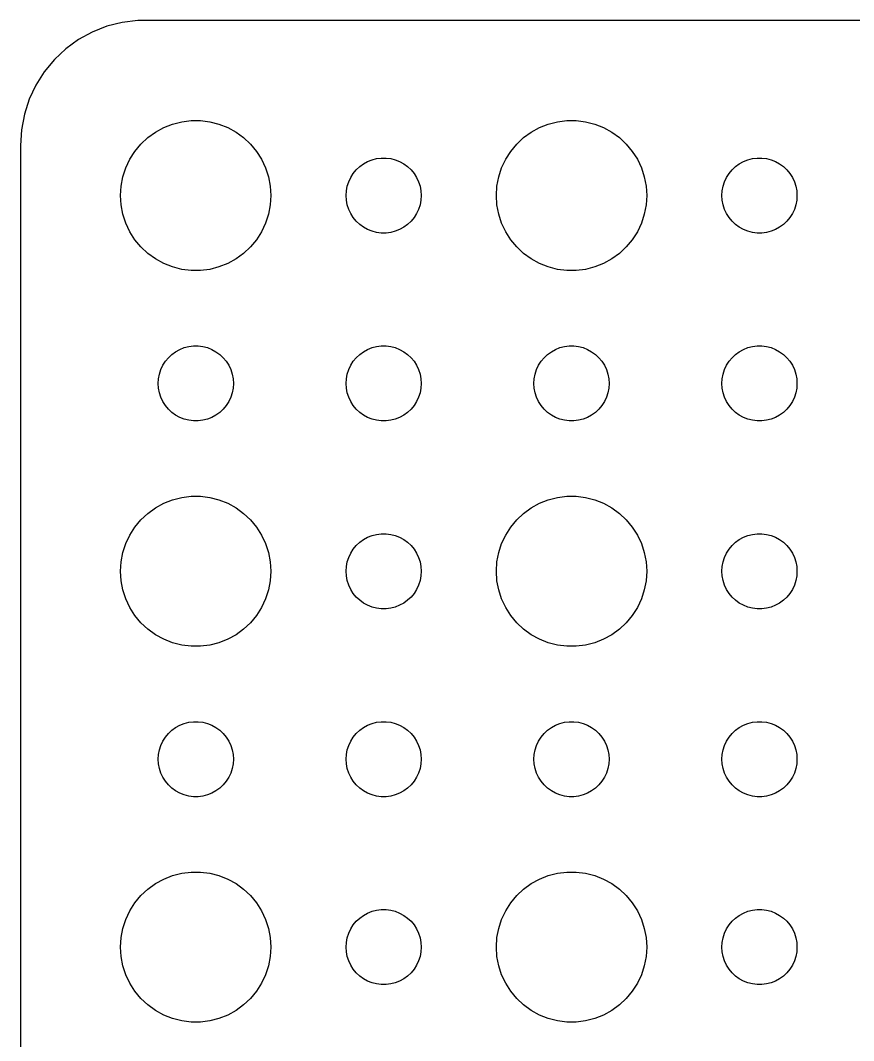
# Model space of a CAD drawing. Header units: metres. Extents: x -37 to 37, y 215 to 541.
# Drawn here: x -37 to -3.74, y 248.27 to 288.99 of the extents above; entities that cross this region are included whole.
import ezdxf

# ---------------------------------------------------------------- set-up
doc = ezdxf.new("R2010")
doc.units = ezdxf.units.M

msp = doc.modelspace()

# ---------------------------------------------------------------- linework, layer by layer
for p, q in [((-33.5451, 288.755), (-34.1289, 288.524)), ((-32.9369, 288.911), (-33.5451, 288.755)), ((-32.3139, 288.99), (-32.9369, 288.911)), ((32.3139, 288.99), (-32.3139, 288.99)), ((-34.1289, 288.524), (-34.6791, 288.222)), ((-34.6791, 288.222), (-35.1871, 287.853)), ((-35.1871, 287.853), (-35.6448, 287.423)), ((-35.6448, 287.423), (-36.0451, 286.939)), ((-36.0451, 286.939), (-36.3815, 286.409)), ((-36.3815, 286.409), (-36.6489, 285.841)), ((-36.6489, 285.841), (-36.8429, 285.243)), ((-36.8429, 285.243), (-36.9606, 284.627)), ((-31.6075, 284.533), (-31.2773, 284.714)), ((-31.2773, 284.714), (-30.927, 284.853)), ((-30.927, 284.853), (-30.5621, 284.947)), ((-30.5621, 284.947), (-30.1884, 284.994)), ((-30.1884, 284.994), (-29.8116, 284.994)), ((-29.8116, 284.994), (-29.4379, 284.947)), ((-29.4379, 284.947), (-29.0729, 284.853)), ((-29.0729, 284.853), (-28.7227, 284.714)), ((-28.7227, 284.714), (-28.3925, 284.533)), ((-16.6075, 284.533), (-16.2773, 284.714)), ((-16.2773, 284.714), (-15.927, 284.853)), ((-15.927, 284.853), (-15.5621, 284.947)), ((-15.5621, 284.947), (-15.1884, 284.994)), ((-15.1884, 284.994), (-14.8116, 284.994)), ((-14.8116, 284.994), (-14.4379, 284.947)), ((-14.4379, 284.947), (-14.0729, 284.853)), ((-14.0729, 284.853), (-13.7227, 284.714)), ((-13.7227, 284.714), (-13.3925, 284.533)), ((-36.9606, 284.627), (-37, 284)), ((-32.1869, 284.054), (-31.9123, 284.312)), ((-31.9123, 284.312), (-31.6075, 284.533)), ((-28.3925, 284.533), (-28.0877, 284.312)), ((-28.0877, 284.312), (-27.8131, 284.054)), ((-17.1869, 284.054), (-16.9123, 284.312)), ((-16.9123, 284.312), (-16.6075, 284.533)), ((-13.3925, 284.533), (-13.0877, 284.312)), ((-13.0877, 284.312), (-12.8131, 284.054)), ((-37, 284), (-37, 220)), ((-32.427, 283.763), (-32.1869, 284.054)), ((-27.8131, 284.054), (-27.5729, 283.763)), ((-17.427, 283.763), (-17.1869, 284.054)), ((-12.8131, 284.054), (-12.5729, 283.763)), ((-32.7893, 283.104), (-32.6289, 283.445)), ((-32.6289, 283.445), (-32.427, 283.763)), ((-27.5729, 283.763), (-27.3711, 283.445)), ((-27.3711, 283.445), (-27.2107, 283.104)), ((-22.9635, 283.427), (-22.7811, 283.473)), ((-22.7811, 283.473), (-22.5942, 283.497)), ((-22.5942, 283.497), (-22.4058, 283.497)), ((-22.4058, 283.497), (-22.2189, 283.473)), ((-22.2189, 283.473), (-22.0365, 283.427)), ((-17.7893, 283.104), (-17.6289, 283.445)), ((-17.6289, 283.445), (-17.427, 283.763)), ((-12.5729, 283.763), (-12.3711, 283.445)), ((-12.3711, 283.445), (-12.2107, 283.104)), ((-7.96352, 283.427), (-7.78107, 283.473)), ((-7.78107, 283.473), (-7.59418, 283.497)), ((-7.59418, 283.497), (-7.40581, 283.497)), ((-7.40581, 283.497), (-7.21892, 283.473)), ((-7.21892, 283.473), (-7.03647, 283.427)), ((-32.9057, 282.746), (-32.7893, 283.104)), ((-27.2107, 283.104), (-27.0942, 282.746)), ((-23.5934, 283.027), (-23.4561, 283.156)), ((-23.4561, 283.156), (-23.3037, 283.266)), ((-23.3037, 283.266), (-23.1387, 283.357)), ((-23.1387, 283.357), (-22.9635, 283.427)), ((-22.0365, 283.427), (-21.8613, 283.357)), ((-21.8613, 283.357), (-21.6963, 283.266)), ((-21.6963, 283.266), (-21.5439, 283.156)), ((-21.5439, 283.156), (-21.4065, 283.027)), ((-17.9057, 282.746), (-17.7893, 283.104)), ((-12.2107, 283.104), (-12.0942, 282.746)), ((-8.59344, 283.027), (-8.45613, 283.156)), ((-8.45613, 283.156), (-8.30373, 283.266)), ((-8.30373, 283.266), (-8.13866, 283.357)), ((-8.13866, 283.357), (-7.96352, 283.427)), ((-7.03647, 283.427), (-6.86133, 283.357)), ((-6.86133, 283.357), (-6.69626, 283.266)), ((-6.69626, 283.266), (-6.54385, 283.156)), ((-6.54385, 283.156), (-6.40654, 283.027)), ((-32.9763, 282.376), (-32.9057, 282.746)), ((-27.0942, 282.746), (-27.0237, 282.376)), ((-23.8947, 282.552), (-23.8145, 282.723)), ((-23.8145, 282.723), (-23.7135, 282.882)), ((-23.7135, 282.882), (-23.5934, 283.027)), ((-21.4065, 283.027), (-21.2865, 282.882)), ((-21.2865, 282.882), (-21.1855, 282.723)), ((-21.1855, 282.723), (-21.1053, 282.552)), ((-17.9763, 282.376), (-17.9057, 282.746)), ((-12.0942, 282.746), (-12.0237, 282.376)), ((-8.89465, 282.552), (-8.81445, 282.723)), ((-8.81445, 282.723), (-8.71352, 282.882)), ((-8.71352, 282.882), (-8.59344, 283.027)), ((-6.40654, 283.027), (-6.28647, 282.882)), ((-6.28647, 282.882), (-6.18553, 282.723)), ((-6.18553, 282.723), (-6.10533, 282.552)), ((-33, 282), (-32.9763, 282.376)), ((-27.0237, 282.376), (-27, 282)), ((-23.9882, 282.188), (-23.9529, 282.373)), ((-23.9529, 282.373), (-23.8947, 282.552)), ((-21.1053, 282.552), (-21.0471, 282.373)), ((-21.0471, 282.373), (-21.0118, 282.188)), ((-18, 282), (-17.9763, 282.376)), ((-12.0237, 282.376), (-12, 282)), ((-8.98816, 282.188), (-8.95287, 282.373)), ((-8.95287, 282.373), (-8.89465, 282.552)), ((-6.10533, 282.552), (-6.04712, 282.373)), ((-6.04712, 282.373), (-6.01183, 282.188)), ((-32.9763, 281.624), (-33, 282)), ((-27, 282), (-27.0237, 281.624)), ((-24, 282), (-23.9882, 282.188)), ((-23.9882, 281.812), (-24, 282)), ((-23.9529, 281.627), (-23.9882, 281.812)), ((-21.0118, 281.812), (-21.0471, 281.627)), ((-21.0118, 282.188), (-21, 282)), ((-21, 282), (-21.0118, 281.812)), ((-17.9763, 281.624), (-18, 282)), ((-12, 282), (-12.0237, 281.624)), ((-9, 282), (-8.98816, 282.188)), ((-8.98816, 281.812), (-9, 282)), ((-8.95287, 281.627), (-8.98816, 281.812)), ((-6.01183, 281.812), (-6.04712, 281.627)), ((-6.01183, 282.188), (-6, 282)), ((-6, 282), (-6.01183, 281.812)), ((-32.9057, 281.254), (-32.9763, 281.624)), ((-27.0237, 281.624), (-27.0942, 281.254)), ((-23.8947, 281.448), (-23.9529, 281.627)), ((-23.8145, 281.277), (-23.8947, 281.448)), ((-21.1053, 281.448), (-21.1855, 281.277)), ((-21.0471, 281.627), (-21.1053, 281.448)), ((-17.9057, 281.254), (-17.9763, 281.624)), ((-12.0237, 281.624), (-12.0942, 281.254)), ((-8.89465, 281.448), (-8.95287, 281.627)), ((-8.81445, 281.277), (-8.89465, 281.448)), ((-6.10533, 281.448), (-6.18553, 281.277)), ((-6.04712, 281.627), (-6.10533, 281.448)), ((-32.7893, 280.896), (-32.9057, 281.254)), ((-27.0942, 281.254), (-27.2107, 280.896)), ((-23.7135, 281.118), (-23.8145, 281.277)), ((-23.5934, 280.973), (-23.7135, 281.118)), ((-21.2865, 281.118), (-21.4065, 280.973)), ((-21.1855, 281.277), (-21.2865, 281.118)), ((-17.7893, 280.896), (-17.9057, 281.254)), ((-12.0942, 281.254), (-12.2107, 280.896)), ((-8.71352, 281.118), (-8.81445, 281.277)), ((-8.59344, 280.973), (-8.71352, 281.118)), ((-6.28647, 281.118), (-6.40654, 280.973)), ((-6.18553, 281.277), (-6.28647, 281.118)), ((-32.6289, 280.555), (-32.7893, 280.896)), ((-27.2107, 280.896), (-27.3711, 280.555)), ((-23.4561, 280.844), (-23.5934, 280.973)), ((-23.3037, 280.734), (-23.4561, 280.844)), ((-23.1387, 280.643), (-23.3037, 280.734)), ((-22.9635, 280.573), (-23.1387, 280.643)), ((-21.8613, 280.643), (-22.0365, 280.573)), ((-21.6963, 280.734), (-21.8613, 280.643)), ((-21.5439, 280.844), (-21.6963, 280.734)), ((-21.4065, 280.973), (-21.5439, 280.844)), ((-17.6289, 280.555), (-17.7893, 280.896)), ((-12.2107, 280.896), (-12.3711, 280.555)), ((-8.45613, 280.844), (-8.59344, 280.973)), ((-8.30373, 280.734), (-8.45613, 280.844)), ((-8.13866, 280.643), (-8.30373, 280.734)), ((-7.96352, 280.573), (-8.13866, 280.643)), ((-6.86133, 280.643), (-7.03647, 280.573)), ((-6.69626, 280.734), (-6.86133, 280.643)), ((-6.54385, 280.844), (-6.69626, 280.734)), ((-6.40654, 280.973), (-6.54385, 280.844)), ((-32.427, 280.237), (-32.6289, 280.555)), ((-32.1869, 279.946), (-32.427, 280.237)), ((-27.5729, 280.237), (-27.8131, 279.946)), ((-27.3711, 280.555), (-27.5729, 280.237)), ((-22.7811, 280.527), (-22.9635, 280.573)), ((-22.5942, 280.503), (-22.7811, 280.527)), ((-22.4058, 280.503), (-22.5942, 280.503)), ((-22.2189, 280.527), (-22.4058, 280.503)), ((-22.0365, 280.573), (-22.2189, 280.527)), ((-17.427, 280.237), (-17.6289, 280.555)), ((-17.1869, 279.946), (-17.427, 280.237)), ((-12.5729, 280.237), (-12.8131, 279.946)), ((-12.3711, 280.555), (-12.5729, 280.237)), ((-7.78107, 280.527), (-7.96352, 280.573)), ((-7.59418, 280.503), (-7.78107, 280.527)), ((-7.40581, 280.503), (-7.59418, 280.503)), ((-7.21892, 280.527), (-7.40581, 280.503)), ((-7.03647, 280.573), (-7.21892, 280.527)), ((-31.9123, 279.688), (-32.1869, 279.946)), ((-27.8131, 279.946), (-28.0877, 279.688)), ((-16.9123, 279.688), (-17.1869, 279.946)), ((-12.8131, 279.946), (-13.0877, 279.688)), ((-31.6075, 279.467), (-31.9123, 279.688)), ((-31.2773, 279.286), (-31.6075, 279.467)), ((-28.3925, 279.467), (-28.7227, 279.286)), ((-28.0877, 279.688), (-28.3925, 279.467)), ((-16.6075, 279.467), (-16.9123, 279.688)), ((-16.2773, 279.286), (-16.6075, 279.467)), ((-13.3925, 279.467), (-13.7227, 279.286)), ((-13.0877, 279.688), (-13.3925, 279.467)), ((-30.927, 279.147), (-31.2773, 279.286)), ((-30.5621, 279.053), (-30.927, 279.147)), ((-30.1884, 279.006), (-30.5621, 279.053)), ((-29.8116, 279.006), (-30.1884, 279.006)), ((-29.4379, 279.053), (-29.8116, 279.006)), ((-29.0729, 279.147), (-29.4379, 279.053)), ((-28.7227, 279.286), (-29.0729, 279.147)), ((-15.927, 279.147), (-16.2773, 279.286)), ((-15.5621, 279.053), (-15.927, 279.147)), ((-15.1884, 279.006), (-15.5621, 279.053)), ((-14.8116, 279.006), (-15.1884, 279.006)), ((-14.4379, 279.053), (-14.8116, 279.006)), ((-14.0729, 279.147), (-14.4379, 279.053)), ((-13.7227, 279.286), (-14.0729, 279.147)), ((-30.9561, 275.656), (-30.8037, 275.766)), ((-30.8037, 275.766), (-30.6387, 275.857)), ((-30.6387, 275.857), (-30.4635, 275.927)), ((-30.4635, 275.927), (-30.2811, 275.973)), ((-30.2811, 275.973), (-30.0942, 275.997)), ((-30.0942, 275.997), (-29.9058, 275.997)), ((-29.9058, 275.997), (-29.7189, 275.973)), ((-29.7189, 275.973), (-29.5365, 275.927)), ((-29.5365, 275.927), (-29.3613, 275.857)), ((-29.3613, 275.857), (-29.1963, 275.766)), ((-29.1963, 275.766), (-29.0439, 275.656)), ((-23.4561, 275.656), (-23.3037, 275.766)), ((-23.3037, 275.766), (-23.1387, 275.857)), ((-23.1387, 275.857), (-22.9635, 275.927)), ((-22.9635, 275.927), (-22.7811, 275.973)), ((-22.7811, 275.973), (-22.5942, 275.997)), ((-22.5942, 275.997), (-22.4058, 275.997)), ((-22.4058, 275.997), (-22.2189, 275.973)), ((-22.2189, 275.973), (-22.0365, 275.927)), ((-22.0365, 275.927), (-21.8613, 275.857)), ((-21.8613, 275.857), (-21.6963, 275.766)), ((-21.6963, 275.766), (-21.5439, 275.656)), ((-15.9561, 275.656), (-15.8037, 275.766)), ((-15.8037, 275.766), (-15.6387, 275.857)), ((-15.6387, 275.857), (-15.4635, 275.927)), ((-15.4635, 275.927), (-15.2811, 275.973)), ((-15.2811, 275.973), (-15.0942, 275.997)), ((-15.0942, 275.997), (-14.9058, 275.997)), ((-14.9058, 275.997), (-14.7189, 275.973)), ((-14.7189, 275.973), (-14.5365, 275.927)), ((-14.5365, 275.927), (-14.3613, 275.857)), ((-14.3613, 275.857), (-14.1963, 275.766)), ((-14.1963, 275.766), (-14.0439, 275.656)), ((-8.45613, 275.656), (-8.30373, 275.766)), ((-8.30373, 275.766), (-8.13866, 275.857)), ((-8.13866, 275.857), (-7.96352, 275.927)), ((-7.96352, 275.927), (-7.78107, 275.973)), ((-7.78107, 275.973), (-7.59418, 275.997)), ((-7.59418, 275.997), (-7.40581, 275.997)), ((-7.40581, 275.997), (-7.21892, 275.973)), ((-7.21892, 275.973), (-7.03647, 275.927)), ((-7.03647, 275.927), (-6.86133, 275.857)), ((-6.86133, 275.857), (-6.69626, 275.766)), ((-6.69626, 275.766), (-6.54385, 275.656)), ((-31.3145, 275.223), (-31.2135, 275.382)), ((-31.2135, 275.382), (-31.0934, 275.527)), ((-31.0934, 275.527), (-30.9561, 275.656)), ((-29.0439, 275.656), (-28.9065, 275.527)), ((-28.9065, 275.527), (-28.7865, 275.382)), ((-28.7865, 275.382), (-28.6855, 275.223)), ((-23.8145, 275.223), (-23.7135, 275.382)), ((-23.7135, 275.382), (-23.5934, 275.527)), ((-23.5934, 275.527), (-23.4561, 275.656)), ((-21.5439, 275.656), (-21.4065, 275.527)), ((-21.4065, 275.527), (-21.2865, 275.382)), ((-21.2865, 275.382), (-21.1855, 275.223)), ((-16.3145, 275.223), (-16.2135, 275.382)), ((-16.2135, 275.382), (-16.0934, 275.527)), ((-16.0934, 275.527), (-15.9561, 275.656)), ((-14.0439, 275.656), (-13.9065, 275.527)), ((-13.9065, 275.527), (-13.7865, 275.382)), ((-13.7865, 275.382), (-13.6855, 275.223)), ((-8.81445, 275.223), (-8.71352, 275.382)), ((-8.71352, 275.382), (-8.59344, 275.527)), ((-8.59344, 275.527), (-8.45613, 275.656)), ((-6.54385, 275.656), (-6.40654, 275.527)), ((-6.40654, 275.527), (-6.28647, 275.382)), ((-6.28647, 275.382), (-6.18553, 275.223)), ((-31.4529, 274.873), (-31.3947, 275.052)), ((-31.3947, 275.052), (-31.3145, 275.223)), ((-28.6855, 275.223), (-28.6053, 275.052)), ((-28.6053, 275.052), (-28.5471, 274.873)), ((-23.9529, 274.873), (-23.8947, 275.052)), ((-23.8947, 275.052), (-23.8145, 275.223)), ((-21.1855, 275.223), (-21.1053, 275.052)), ((-21.1053, 275.052), (-21.0471, 274.873)), ((-16.4529, 274.873), (-16.3947, 275.052)), ((-16.3947, 275.052), (-16.3145, 275.223)), ((-13.6855, 275.223), (-13.6053, 275.052)), ((-13.6053, 275.052), (-13.5471, 274.873)), ((-8.95287, 274.873), (-8.89465, 275.052)), ((-8.89465, 275.052), (-8.81445, 275.223)), ((-6.18553, 275.223), (-6.10533, 275.052)), ((-6.10533, 275.052), (-6.04712, 274.873)), ((-31.5, 274.5), (-31.4882, 274.688)), ((-31.4882, 274.312), (-31.5, 274.5)), ((-31.4882, 274.688), (-31.4529, 274.873)), ((-28.5471, 274.873), (-28.5118, 274.688)), ((-28.5118, 274.688), (-28.5, 274.5)), ((-28.5, 274.5), (-28.5118, 274.312)), ((-24, 274.5), (-23.9882, 274.688)), ((-23.9882, 274.312), (-24, 274.5)), ((-23.9882, 274.688), (-23.9529, 274.873)), ((-21.0471, 274.873), (-21.0118, 274.688)), ((-21.0118, 274.688), (-21, 274.5)), ((-21, 274.5), (-21.0118, 274.312)), ((-16.5, 274.5), (-16.4882, 274.688)), ((-16.4882, 274.312), (-16.5, 274.5)), ((-16.4882, 274.688), (-16.4529, 274.873)), ((-13.5471, 274.873), (-13.5118, 274.688)), ((-13.5118, 274.688), (-13.5, 274.5)), ((-13.5, 274.5), (-13.5118, 274.312)), ((-9, 274.5), (-8.98816, 274.688)), ((-8.98816, 274.312), (-9, 274.5)), ((-8.98816, 274.688), (-8.95287, 274.873)), ((-6.04712, 274.873), (-6.01183, 274.688)), ((-6.01183, 274.688), (-6, 274.5)), ((-6, 274.5), (-6.01183, 274.312)), ((-31.4529, 274.127), (-31.4882, 274.312)), ((-31.3947, 273.948), (-31.4529, 274.127)), ((-28.5471, 274.127), (-28.6053, 273.948)), ((-28.5118, 274.312), (-28.5471, 274.127)), ((-23.9529, 274.127), (-23.9882, 274.312)), ((-23.8947, 273.948), (-23.9529, 274.127)), ((-21.0471, 274.127), (-21.1053, 273.948)), ((-21.0118, 274.312), (-21.0471, 274.127)), ((-16.4529, 274.127), (-16.4882, 274.312)), ((-16.3947, 273.948), (-16.4529, 274.127)), ((-13.5471, 274.127), (-13.6053, 273.948)), ((-13.5118, 274.312), (-13.5471, 274.127)), ((-8.95287, 274.127), (-8.98816, 274.312)), ((-8.89465, 273.948), (-8.95287, 274.127)), ((-6.04712, 274.127), (-6.10533, 273.948)), ((-6.01183, 274.312), (-6.04712, 274.127)), ((-31.3145, 273.777), (-31.3947, 273.948)), ((-31.2135, 273.618), (-31.3145, 273.777)), ((-28.6855, 273.777), (-28.7865, 273.618)), ((-28.6053, 273.948), (-28.6855, 273.777)), ((-23.8145, 273.777), (-23.8947, 273.948)), ((-23.7135, 273.618), (-23.8145, 273.777)), ((-21.1855, 273.777), (-21.2865, 273.618)), ((-21.1053, 273.948), (-21.1855, 273.777)), ((-16.3145, 273.777), (-16.3947, 273.948)), ((-16.2135, 273.618), (-16.3145, 273.777)), ((-13.6855, 273.777), (-13.7865, 273.618)), ((-13.6053, 273.948), (-13.6855, 273.777)), ((-8.81445, 273.777), (-8.89465, 273.948)), ((-8.71352, 273.618), (-8.81445, 273.777)), ((-6.18553, 273.777), (-6.28647, 273.618)), ((-6.10533, 273.948), (-6.18553, 273.777)), ((-31.0934, 273.473), (-31.2135, 273.618)), ((-30.9561, 273.344), (-31.0934, 273.473)), ((-30.8037, 273.234), (-30.9561, 273.344)), ((-29.0439, 273.344), (-29.1963, 273.234)), ((-28.9065, 273.473), (-29.0439, 273.344)), ((-28.7865, 273.618), (-28.9065, 273.473)), ((-23.5934, 273.473), (-23.7135, 273.618)), ((-23.4561, 273.344), (-23.5934, 273.473)), ((-23.3037, 273.234), (-23.4561, 273.344)), ((-21.5439, 273.344), (-21.6963, 273.234)), ((-21.4065, 273.473), (-21.5439, 273.344)), ((-21.2865, 273.618), (-21.4065, 273.473)), ((-16.0934, 273.473), (-16.2135, 273.618)), ((-15.9561, 273.344), (-16.0934, 273.473)), ((-15.8037, 273.234), (-15.9561, 273.344)), ((-14.0439, 273.344), (-14.1963, 273.234)), ((-13.9065, 273.473), (-14.0439, 273.344)), ((-13.7865, 273.618), (-13.9065, 273.473)), ((-8.59344, 273.473), (-8.71352, 273.618)), ((-8.45613, 273.344), (-8.59344, 273.473)), ((-8.30373, 273.234), (-8.45613, 273.344)), ((-6.54385, 273.344), (-6.69626, 273.234)), ((-6.40654, 273.473), (-6.54385, 273.344)), ((-6.28647, 273.618), (-6.40654, 273.473)), ((-30.6387, 273.143), (-30.8037, 273.234)), ((-30.4635, 273.073), (-30.6387, 273.143)), ((-30.2811, 273.027), (-30.4635, 273.073)), ((-30.0942, 273.003), (-30.2811, 273.027)), ((-29.9058, 273.003), (-30.0942, 273.003)), ((-29.7189, 273.027), (-29.9058, 273.003)), ((-29.5365, 273.073), (-29.7189, 273.027)), ((-29.3613, 273.143), (-29.5365, 273.073)), ((-29.1963, 273.234), (-29.3613, 273.143)), ((-23.1387, 273.143), (-23.3037, 273.234)), ((-22.9635, 273.073), (-23.1387, 273.143)), ((-22.7811, 273.027), (-22.9635, 273.073)), ((-22.5942, 273.003), (-22.7811, 273.027)), ((-22.4058, 273.003), (-22.5942, 273.003)), ((-22.2189, 273.027), (-22.4058, 273.003)), ((-22.0365, 273.073), (-22.2189, 273.027)), ((-21.8613, 273.143), (-22.0365, 273.073)), ((-21.6963, 273.234), (-21.8613, 273.143)), ((-15.6387, 273.143), (-15.8037, 273.234)), ((-15.4635, 273.073), (-15.6387, 273.143)), ((-15.2811, 273.027), (-15.4635, 273.073)), ((-15.0942, 273.003), (-15.2811, 273.027)), ((-14.9058, 273.003), (-15.0942, 273.003)), ((-14.7189, 273.027), (-14.9058, 273.003)), ((-14.5365, 273.073), (-14.7189, 273.027)), ((-14.3613, 273.143), (-14.5365, 273.073)), ((-14.1963, 273.234), (-14.3613, 273.143)), ((-8.13866, 273.143), (-8.30373, 273.234)), ((-7.96352, 273.073), (-8.13866, 273.143)), ((-7.78107, 273.027), (-7.96352, 273.073)), ((-7.59418, 273.003), (-7.78107, 273.027)), ((-7.40581, 273.003), (-7.59418, 273.003)), ((-7.21892, 273.027), (-7.40581, 273.003)), ((-7.03647, 273.073), (-7.21892, 273.027)), ((-6.86133, 273.143), (-7.03647, 273.073)), ((-6.69626, 273.234), (-6.86133, 273.143)), ((-31.6075, 269.533), (-31.2773, 269.714)), ((-31.2773, 269.714), (-30.927, 269.853)), ((-30.927, 269.853), (-30.5621, 269.947)), ((-30.5621, 269.947), (-30.1884, 269.994)), ((-30.1884, 269.994), (-29.8116, 269.994)), ((-29.8116, 269.994), (-29.4379, 269.947)), ((-29.4379, 269.947), (-29.0729, 269.853)), ((-29.0729, 269.853), (-28.7227, 269.714)), ((-28.7227, 269.714), (-28.3925, 269.533)), ((-16.6075, 269.533), (-16.2773, 269.714)), ((-16.2773, 269.714), (-15.927, 269.853)), ((-15.927, 269.853), (-15.5621, 269.947)), ((-15.5621, 269.947), (-15.1884, 269.994)), ((-15.1884, 269.994), (-14.8116, 269.994)), ((-14.8116, 269.994), (-14.4379, 269.947)), ((-14.4379, 269.947), (-14.0729, 269.853)), ((-14.0729, 269.853), (-13.7227, 269.714)), ((-13.7227, 269.714), (-13.3925, 269.533)), ((-32.1869, 269.054), (-31.9123, 269.312)), ((-31.9123, 269.312), (-31.6075, 269.533)), ((-28.3925, 269.533), (-28.0877, 269.312)), ((-28.0877, 269.312), (-27.8131, 269.054)), ((-17.1869, 269.054), (-16.9123, 269.312)), ((-16.9123, 269.312), (-16.6075, 269.533)), ((-13.3925, 269.533), (-13.0877, 269.312)), ((-13.0877, 269.312), (-12.8131, 269.054)), ((-32.427, 268.763), (-32.1869, 269.054)), ((-27.8131, 269.054), (-27.5729, 268.763)), ((-17.427, 268.763), (-17.1869, 269.054)), ((-12.8131, 269.054), (-12.5729, 268.763)), ((-32.7893, 268.104), (-32.6289, 268.445)), ((-32.6289, 268.445), (-32.427, 268.763)), ((-27.5729, 268.763), (-27.3711, 268.445)), ((-27.3711, 268.445), (-27.2107, 268.104)), ((-23.1387, 268.357), (-22.9635, 268.427)), ((-22.9635, 268.427), (-22.7811, 268.473)), ((-22.7811, 268.473), (-22.5942, 268.497)), ((-22.5942, 268.497), (-22.4058, 268.497)), ((-22.4058, 268.497), (-22.2189, 268.473)), ((-22.2189, 268.473), (-22.0365, 268.427)), ((-22.0365, 268.427), (-21.8613, 268.357)), ((-17.7893, 268.104), (-17.6289, 268.445)), ((-17.6289, 268.445), (-17.427, 268.763)), ((-12.5729, 268.763), (-12.3711, 268.445)), ((-12.3711, 268.445), (-12.2107, 268.104)), ((-8.13866, 268.357), (-7.96352, 268.427)), ((-7.96352, 268.427), (-7.78107, 268.473)), ((-7.78107, 268.473), (-7.59418, 268.497)), ((-7.59418, 268.497), (-7.40581, 268.497)), ((-7.40581, 268.497), (-7.21892, 268.473)), ((-7.21892, 268.473), (-7.03647, 268.427)), ((-7.03647, 268.427), (-6.86133, 268.357)), ((-32.9057, 267.746), (-32.7893, 268.104)), ((-27.2107, 268.104), (-27.0942, 267.746)), ((-23.7135, 267.882), (-23.5934, 268.027)), ((-23.5934, 268.027), (-23.4561, 268.156)), ((-23.4561, 268.156), (-23.3037, 268.266)), ((-23.3037, 268.266), (-23.1387, 268.357)), ((-21.8613, 268.357), (-21.6963, 268.266)), ((-21.6963, 268.266), (-21.5439, 268.156)), ((-21.5439, 268.156), (-21.4065, 268.027)), ((-21.4065, 268.027), (-21.2865, 267.882)), ((-17.9057, 267.746), (-17.7893, 268.104)), ((-12.2107, 268.104), (-12.0942, 267.746)), ((-8.71352, 267.882), (-8.59344, 268.027)), ((-8.59344, 268.027), (-8.45613, 268.156)), ((-8.45613, 268.156), (-8.30373, 268.266)), ((-8.30373, 268.266), (-8.13866, 268.357)), ((-6.86133, 268.357), (-6.69626, 268.266)), ((-6.69626, 268.266), (-6.54385, 268.156)), ((-6.54385, 268.156), (-6.40654, 268.027)), ((-6.40654, 268.027), (-6.28647, 267.882)), ((-32.9763, 267.376), (-32.9057, 267.746)), ((-27.0942, 267.746), (-27.0237, 267.376)), ((-23.8947, 267.552), (-23.8145, 267.723)), ((-23.8145, 267.723), (-23.7135, 267.882)), ((-21.2865, 267.882), (-21.1855, 267.723)), ((-21.1855, 267.723), (-21.1053, 267.552)), ((-17.9763, 267.376), (-17.9057, 267.746)), ((-12.0942, 267.746), (-12.0237, 267.376)), ((-8.89465, 267.552), (-8.81445, 267.723)), ((-8.81445, 267.723), (-8.71352, 267.882)), ((-6.28647, 267.882), (-6.18553, 267.723)), ((-6.18553, 267.723), (-6.10533, 267.552)), ((-33, 267), (-32.9763, 267.376)), ((-27.0237, 267.376), (-27, 267)), ((-24, 267), (-23.9882, 267.188)), ((-23.9882, 267.188), (-23.9529, 267.373)), ((-23.9529, 267.373), (-23.8947, 267.552)), ((-21.1053, 267.552), (-21.0471, 267.373)), ((-21.0471, 267.373), (-21.0118, 267.188)), ((-21.0118, 267.188), (-21, 267)), ((-18, 267), (-17.9763, 267.376)), ((-12.0237, 267.376), (-12, 267)), ((-9, 267), (-8.98816, 267.188)), ((-8.98816, 267.188), (-8.95287, 267.373)), ((-8.95287, 267.373), (-8.89465, 267.552)), ((-6.10533, 267.552), (-6.04712, 267.373)), ((-6.04712, 267.373), (-6.01183, 267.188)), ((-6.01183, 267.188), (-6, 267)), ((-32.9763, 266.624), (-33, 267)), ((-27, 267), (-27.0237, 266.624)), ((-23.9882, 266.812), (-24, 267)), ((-23.9529, 266.627), (-23.9882, 266.812)), ((-21.0118, 266.812), (-21.0471, 266.627)), ((-21, 267), (-21.0118, 266.812)), ((-17.9763, 266.624), (-18, 267)), ((-12, 267), (-12.0237, 266.624)), ((-8.98816, 266.812), (-9, 267)), ((-8.95287, 266.627), (-8.98816, 266.812)), ((-6.01183, 266.812), (-6.04712, 266.627)), ((-6, 267), (-6.01183, 266.812)), ((-32.9057, 266.254), (-32.9763, 266.624)), ((-27.0237, 266.624), (-27.0942, 266.254)), ((-23.8947, 266.448), (-23.9529, 266.627)), ((-23.8145, 266.277), (-23.8947, 266.448)), ((-21.1053, 266.448), (-21.1855, 266.277)), ((-21.0471, 266.627), (-21.1053, 266.448)), ((-17.9057, 266.254), (-17.9763, 266.624)), ((-12.0237, 266.624), (-12.0942, 266.254)), ((-8.89465, 266.448), (-8.95287, 266.627)), ((-8.81445, 266.277), (-8.89465, 266.448)), ((-6.10533, 266.448), (-6.18553, 266.277)), ((-6.04712, 266.627), (-6.10533, 266.448)), ((-32.7893, 265.896), (-32.9057, 266.254)), ((-27.0942, 266.254), (-27.2107, 265.896)), ((-23.7135, 266.118), (-23.8145, 266.277)), ((-23.5934, 265.973), (-23.7135, 266.118)), ((-23.4561, 265.844), (-23.5934, 265.973)), ((-21.4065, 265.973), (-21.5439, 265.844)), ((-21.2865, 266.118), (-21.4065, 265.973)), ((-21.1855, 266.277), (-21.2865, 266.118)), ((-17.7893, 265.896), (-17.9057, 266.254)), ((-12.0942, 266.254), (-12.2107, 265.896)), ((-8.71352, 266.118), (-8.81445, 266.277)), ((-8.59344, 265.973), (-8.71352, 266.118)), ((-8.45613, 265.844), (-8.59344, 265.973)), ((-6.40654, 265.973), (-6.54385, 265.844)), ((-6.28647, 266.118), (-6.40654, 265.973)), ((-6.18553, 266.277), (-6.28647, 266.118)), ((-32.6289, 265.555), (-32.7893, 265.896)), ((-32.427, 265.237), (-32.6289, 265.555)), ((-27.3711, 265.555), (-27.5729, 265.237)), ((-27.2107, 265.896), (-27.3711, 265.555)), ((-23.3037, 265.734), (-23.4561, 265.844)), ((-23.1387, 265.643), (-23.3037, 265.734)), ((-22.9635, 265.573), (-23.1387, 265.643)), ((-22.7811, 265.527), (-22.9635, 265.573)), ((-22.5942, 265.503), (-22.7811, 265.527)), ((-22.2189, 265.527), (-22.4058, 265.503)), ((-22.0365, 265.573), (-22.2189, 265.527)), ((-21.8613, 265.643), (-22.0365, 265.573)), ((-21.6963, 265.734), (-21.8613, 265.643)), ((-21.5439, 265.844), (-21.6963, 265.734)), ((-17.6289, 265.555), (-17.7893, 265.896)), ((-17.427, 265.237), (-17.6289, 265.555)), ((-12.3711, 265.555), (-12.5729, 265.237)), ((-12.2107, 265.896), (-12.3711, 265.555)), ((-8.30373, 265.734), (-8.45613, 265.844)), ((-8.13866, 265.643), (-8.30373, 265.734)), ((-7.96352, 265.573), (-8.13866, 265.643)), ((-7.78107, 265.527), (-7.96352, 265.573)), ((-7.59418, 265.503), (-7.78107, 265.527)), ((-7.21892, 265.527), (-7.40581, 265.503)), ((-7.03647, 265.573), (-7.21892, 265.527)), ((-6.86133, 265.643), (-7.03647, 265.573)), ((-6.69626, 265.734), (-6.86133, 265.643)), ((-6.54385, 265.844), (-6.69626, 265.734)), ((-32.1869, 264.946), (-32.427, 265.237)), ((-27.5729, 265.237), (-27.8131, 264.946)), ((-22.4058, 265.503), (-22.5942, 265.503)), ((-17.1869, 264.946), (-17.427, 265.237)), ((-12.5729, 265.237), (-12.8131, 264.946)), ((-7.40581, 265.503), (-7.59418, 265.503)), ((-31.9123, 264.688), (-32.1869, 264.946)), ((-27.8131, 264.946), (-28.0877, 264.688)), ((-16.9123, 264.688), (-17.1869, 264.946)), ((-12.8131, 264.946), (-13.0877, 264.688)), ((-31.6075, 264.467), (-31.9123, 264.688)), ((-31.2773, 264.286), (-31.6075, 264.467)), ((-28.3925, 264.467), (-28.7227, 264.286)), ((-28.0877, 264.688), (-28.3925, 264.467)), ((-16.6075, 264.467), (-16.9123, 264.688)), ((-16.2773, 264.286), (-16.6075, 264.467)), ((-13.3925, 264.467), (-13.7227, 264.286)), ((-13.0877, 264.688), (-13.3925, 264.467)), ((-30.927, 264.147), (-31.2773, 264.286)), ((-30.5621, 264.053), (-30.927, 264.147)), ((-30.1884, 264.006), (-30.5621, 264.053)), ((-29.8116, 264.006), (-30.1884, 264.006)), ((-29.4379, 264.053), (-29.8116, 264.006)), ((-29.0729, 264.147), (-29.4379, 264.053)), ((-28.7227, 264.286), (-29.0729, 264.147)), ((-15.927, 264.147), (-16.2773, 264.286)), ((-15.5621, 264.053), (-15.927, 264.147)), ((-15.1884, 264.006), (-15.5621, 264.053)), ((-14.8116, 264.006), (-15.1884, 264.006)), ((-14.4379, 264.053), (-14.8116, 264.006)), ((-14.0729, 264.147), (-14.4379, 264.053)), ((-13.7227, 264.286), (-14.0729, 264.147)), ((-31.0934, 260.527), (-30.9561, 260.656)), ((-30.9561, 260.656), (-30.8037, 260.766)), ((-30.8037, 260.766), (-30.6387, 260.857)), ((-30.6387, 260.857), (-30.4635, 260.927)), ((-30.4635, 260.927), (-30.2811, 260.973)), ((-30.2811, 260.973), (-30.0942, 260.997)), ((-30.0942, 260.997), (-29.9058, 260.997)), ((-29.9058, 260.997), (-29.7189, 260.973)), ((-29.7189, 260.973), (-29.5365, 260.927)), ((-29.5365, 260.927), (-29.3613, 260.857)), ((-29.3613, 260.857), (-29.1963, 260.766)), ((-29.1963, 260.766), (-29.0439, 260.656)), ((-29.0439, 260.656), (-28.9065, 260.527)), ((-23.5934, 260.527), (-23.4561, 260.656)), ((-23.4561, 260.656), (-23.3037, 260.766)), ((-23.3037, 260.766), (-23.1387, 260.857)), ((-23.1387, 260.857), (-22.9635, 260.927)), ((-22.9635, 260.927), (-22.7811, 260.973)), ((-22.7811, 260.973), (-22.5942, 260.997)), ((-22.5942, 260.997), (-22.4058, 260.997)), ((-22.4058, 260.997), (-22.2189, 260.973)), ((-22.2189, 260.973), (-22.0365, 260.927)), ((-22.0365, 260.927), (-21.8613, 260.857)), ((-21.8613, 260.857), (-21.6963, 260.766)), ((-21.6963, 260.766), (-21.5439, 260.656)), ((-21.5439, 260.656), (-21.4065, 260.527)), ((-16.0934, 260.527), (-15.9561, 260.656)), ((-15.9561, 260.656), (-15.8037, 260.766)), ((-15.8037, 260.766), (-15.6387, 260.857)), ((-15.6387, 260.857), (-15.4635, 260.927)), ((-15.4635, 260.927), (-15.2811, 260.973)), ((-15.2811, 260.973), (-15.0942, 260.997)), ((-15.0942, 260.997), (-14.9058, 260.997)), ((-14.9058, 260.997), (-14.7189, 260.973)), ((-14.7189, 260.973), (-14.5365, 260.927)), ((-14.5365, 260.927), (-14.3613, 260.857)), ((-14.3613, 260.857), (-14.1963, 260.766)), ((-14.1963, 260.766), (-14.0439, 260.656)), ((-14.0439, 260.656), (-13.9065, 260.527)), ((-8.59344, 260.527), (-8.45613, 260.656)), ((-8.45613, 260.656), (-8.30373, 260.766)), ((-8.30373, 260.766), (-8.13866, 260.857)), ((-8.13866, 260.857), (-7.96352, 260.927)), ((-7.96352, 260.927), (-7.78107, 260.973)), ((-7.78107, 260.973), (-7.59418, 260.997)), ((-7.59418, 260.997), (-7.40581, 260.997)), ((-7.40581, 260.997), (-7.21892, 260.973)), ((-7.21892, 260.973), (-7.03647, 260.927)), ((-7.03647, 260.927), (-6.86133, 260.857)), ((-6.86133, 260.857), (-6.69626, 260.766)), ((-6.69626, 260.766), (-6.54385, 260.656)), ((-6.54385, 260.656), (-6.40654, 260.527)), ((-31.3145, 260.223), (-31.2135, 260.382)), ((-31.2135, 260.382), (-31.0934, 260.527)), ((-28.9065, 260.527), (-28.7865, 260.382)), ((-28.7865, 260.382), (-28.6855, 260.223)), ((-23.8145, 260.223), (-23.7135, 260.382)), ((-23.7135, 260.382), (-23.5934, 260.527)), ((-21.4065, 260.527), (-21.2865, 260.382)), ((-21.2865, 260.382), (-21.1855, 260.223)), ((-16.3145, 260.223), (-16.2135, 260.382)), ((-16.2135, 260.382), (-16.0934, 260.527)), ((-13.9065, 260.527), (-13.7865, 260.382)), ((-13.7865, 260.382), (-13.6855, 260.223)), ((-8.81445, 260.223), (-8.71352, 260.382)), ((-8.71352, 260.382), (-8.59344, 260.527)), ((-6.40654, 260.527), (-6.28647, 260.382)), ((-6.28647, 260.382), (-6.18553, 260.223)), ((-31.4882, 259.688), (-31.4529, 259.873)), ((-31.4529, 259.873), (-31.3947, 260.052)), ((-31.3947, 260.052), (-31.3145, 260.223)), ((-28.6855, 260.223), (-28.6053, 260.052)), ((-28.6053, 260.052), (-28.5471, 259.873)), ((-28.5471, 259.873), (-28.5118, 259.688)), ((-23.9882, 259.688), (-23.9529, 259.873)), ((-23.9529, 259.873), (-23.8947, 260.052)), ((-23.8947, 260.052), (-23.8145, 260.223)), ((-21.1855, 260.223), (-21.1053, 260.052)), ((-21.1053, 260.052), (-21.0471, 259.873)), ((-21.0471, 259.873), (-21.0118, 259.688)), ((-16.4882, 259.688), (-16.4529, 259.873)), ((-16.4529, 259.873), (-16.3947, 260.052)), ((-16.3947, 260.052), (-16.3145, 260.223)), ((-13.6855, 260.223), (-13.6053, 260.052)), ((-13.6053, 260.052), (-13.5471, 259.873)), ((-13.5471, 259.873), (-13.5118, 259.688)), ((-8.98816, 259.688), (-8.95287, 259.873)), ((-8.95287, 259.873), (-8.89465, 260.052)), ((-8.89465, 260.052), (-8.81445, 260.223)), ((-6.18553, 260.223), (-6.10533, 260.052)), ((-6.10533, 260.052), (-6.04712, 259.873)), ((-6.04712, 259.873), (-6.01183, 259.688)), ((-31.5, 259.5), (-31.4882, 259.688)), ((-31.4882, 259.312), (-31.5, 259.5)), ((-28.5118, 259.688), (-28.5, 259.5)), ((-28.5, 259.5), (-28.5118, 259.312)), ((-24, 259.5), (-23.9882, 259.688)), ((-23.9882, 259.312), (-24, 259.5)), ((-21.0118, 259.688), (-21, 259.5)), ((-21, 259.5), (-21.0118, 259.312)), ((-16.5, 259.5), (-16.4882, 259.688)), ((-16.4882, 259.312), (-16.5, 259.5)), ((-13.5118, 259.688), (-13.5, 259.5)), ((-13.5, 259.5), (-13.5118, 259.312)), ((-9, 259.5), (-8.98816, 259.688)), ((-8.98816, 259.312), (-9, 259.5)), ((-6.01183, 259.688), (-6, 259.5)), ((-6, 259.5), (-6.01183, 259.312)), ((-31.4529, 259.127), (-31.4882, 259.312)), ((-31.3947, 258.948), (-31.4529, 259.127)), ((-28.5471, 259.127), (-28.6053, 258.948)), ((-28.5118, 259.312), (-28.5471, 259.127)), ((-23.9529, 259.127), (-23.9882, 259.312)), ((-23.8947, 258.948), (-23.9529, 259.127)), ((-21.0471, 259.127), (-21.1053, 258.948)), ((-21.0118, 259.312), (-21.0471, 259.127)), ((-16.4529, 259.127), (-16.4882, 259.312)), ((-16.3947, 258.948), (-16.4529, 259.127)), ((-13.5471, 259.127), (-13.6053, 258.948)), ((-13.5118, 259.312), (-13.5471, 259.127)), ((-8.95287, 259.127), (-8.98816, 259.312)), ((-8.89465, 258.948), (-8.95287, 259.127)), ((-6.04712, 259.127), (-6.10533, 258.948)), ((-6.01183, 259.312), (-6.04712, 259.127)), ((-31.3145, 258.777), (-31.3947, 258.948)), ((-31.2135, 258.618), (-31.3145, 258.777)), ((-31.0934, 258.473), (-31.2135, 258.618)), ((-28.7865, 258.618), (-28.9065, 258.473)), ((-28.6855, 258.777), (-28.7865, 258.618)), ((-28.6053, 258.948), (-28.6855, 258.777)), ((-23.8145, 258.777), (-23.8947, 258.948)), ((-23.7135, 258.618), (-23.8145, 258.777)), ((-23.5934, 258.473), (-23.7135, 258.618)), ((-21.2865, 258.618), (-21.4065, 258.473)), ((-21.1855, 258.777), (-21.2865, 258.618)), ((-21.1053, 258.948), (-21.1855, 258.777)), ((-16.3145, 258.777), (-16.3947, 258.948)), ((-16.2135, 258.618), (-16.3145, 258.777)), ((-16.0934, 258.473), (-16.2135, 258.618)), ((-13.7865, 258.618), (-13.9065, 258.473)), ((-13.6855, 258.777), (-13.7865, 258.618)), ((-13.6053, 258.948), (-13.6855, 258.777)), ((-8.81445, 258.777), (-8.89465, 258.948)), ((-8.71352, 258.618), (-8.81445, 258.777)), ((-8.59344, 258.473), (-8.71352, 258.618)), ((-6.28647, 258.618), (-6.40654, 258.473)), ((-6.18553, 258.777), (-6.28647, 258.618)), ((-6.10533, 258.948), (-6.18553, 258.777)), ((-30.9561, 258.344), (-31.0934, 258.473)), ((-30.8037, 258.234), (-30.9561, 258.344)), ((-30.6387, 258.143), (-30.8037, 258.234)), ((-29.1963, 258.234), (-29.3613, 258.143)), ((-29.0439, 258.344), (-29.1963, 258.234)), ((-28.9065, 258.473), (-29.0439, 258.344)), ((-23.4561, 258.344), (-23.5934, 258.473)), ((-23.3037, 258.234), (-23.4561, 258.344)), ((-23.1387, 258.143), (-23.3037, 258.234)), ((-21.6963, 258.234), (-21.8613, 258.143)), ((-21.5439, 258.344), (-21.6963, 258.234)), ((-21.4065, 258.473), (-21.5439, 258.344)), ((-15.9561, 258.344), (-16.0934, 258.473)), ((-15.8037, 258.234), (-15.9561, 258.344)), ((-15.6387, 258.143), (-15.8037, 258.234)), ((-14.1963, 258.234), (-14.3613, 258.143)), ((-14.0439, 258.344), (-14.1963, 258.234)), ((-13.9065, 258.473), (-14.0439, 258.344)), ((-8.45613, 258.344), (-8.59344, 258.473)), ((-8.30373, 258.234), (-8.45613, 258.344)), ((-8.13866, 258.143), (-8.30373, 258.234)), ((-6.69626, 258.234), (-6.86133, 258.143)), ((-6.54385, 258.344), (-6.69626, 258.234)), ((-6.40654, 258.473), (-6.54385, 258.344)), ((-30.4635, 258.073), (-30.6387, 258.143)), ((-30.2811, 258.027), (-30.4635, 258.073)), ((-30.0942, 258.003), (-30.2811, 258.027)), ((-29.9058, 258.003), (-30.0942, 258.003)), ((-29.7189, 258.027), (-29.9058, 258.003)), ((-29.5365, 258.073), (-29.7189, 258.027)), ((-29.3613, 258.143), (-29.5365, 258.073)), ((-22.9635, 258.073), (-23.1387, 258.143)), ((-22.7811, 258.027), (-22.9635, 258.073)), ((-22.5942, 258.003), (-22.7811, 258.027)), ((-22.4058, 258.003), (-22.5942, 258.003)), ((-22.2189, 258.027), (-22.4058, 258.003)), ((-22.0365, 258.073), (-22.2189, 258.027)), ((-21.8613, 258.143), (-22.0365, 258.073)), ((-15.4635, 258.073), (-15.6387, 258.143)), ((-15.2811, 258.027), (-15.4635, 258.073)), ((-15.0942, 258.003), (-15.2811, 258.027)), ((-14.9058, 258.003), (-15.0942, 258.003)), ((-14.7189, 258.027), (-14.9058, 258.003)), ((-14.5365, 258.073), (-14.7189, 258.027)), ((-14.3613, 258.143), (-14.5365, 258.073)), ((-7.96352, 258.073), (-8.13866, 258.143)), ((-7.78107, 258.027), (-7.96352, 258.073)), ((-7.59418, 258.003), (-7.78107, 258.027)), ((-7.40581, 258.003), (-7.59418, 258.003)), ((-7.21892, 258.027), (-7.40581, 258.003)), ((-7.03647, 258.073), (-7.21892, 258.027)), ((-6.86133, 258.143), (-7.03647, 258.073)), ((-30.927, 254.853), (-30.5621, 254.947)), ((-30.5621, 254.947), (-30.1884, 254.994)), ((-30.1884, 254.994), (-29.8116, 254.994)), ((-29.8116, 254.994), (-29.4379, 254.947)), ((-29.4379, 254.947), (-29.0729, 254.853)), ((-15.927, 254.853), (-15.5621, 254.947)), ((-15.5621, 254.947), (-15.1884, 254.994)), ((-15.1884, 254.994), (-14.8116, 254.994)), ((-14.8116, 254.994), (-14.4379, 254.947)), ((-14.4379, 254.947), (-14.0729, 254.853)), ((-31.9123, 254.312), (-31.6075, 254.533)), ((-31.6075, 254.533), (-31.2773, 254.714)), ((-31.2773, 254.714), (-30.927, 254.853)), ((-29.0729, 254.853), (-28.7227, 254.714)), ((-28.7227, 254.714), (-28.3925, 254.533)), ((-28.3925, 254.533), (-28.0877, 254.312)), ((-16.9123, 254.312), (-16.6075, 254.533)), ((-16.6075, 254.533), (-16.2773, 254.714)), ((-16.2773, 254.714), (-15.927, 254.853)), ((-14.0729, 254.853), (-13.7227, 254.714)), ((-13.7227, 254.714), (-13.3925, 254.533)), ((-13.3925, 254.533), (-13.0877, 254.312)), ((-32.1869, 254.054), (-31.9123, 254.312)), ((-28.0877, 254.312), (-27.8131, 254.054)), ((-17.1869, 254.054), (-16.9123, 254.312)), ((-13.0877, 254.312), (-12.8131, 254.054)), ((-32.6289, 253.445), (-32.427, 253.763)), ((-32.427, 253.763), (-32.1869, 254.054)), ((-27.8131, 254.054), (-27.5729, 253.763)), ((-27.5729, 253.763), (-27.3711, 253.445)), ((-17.6289, 253.445), (-17.427, 253.763)), ((-17.427, 253.763), (-17.1869, 254.054)), ((-12.8131, 254.054), (-12.5729, 253.763)), ((-12.5729, 253.763), (-12.3711, 253.445)), ((-32.7893, 253.104), (-32.6289, 253.445)), ((-27.3711, 253.445), (-27.2107, 253.104)), ((-23.3037, 253.266), (-23.1387, 253.357)), ((-23.1387, 253.357), (-22.9635, 253.427)), ((-22.9635, 253.427), (-22.7811, 253.473)), ((-22.7811, 253.473), (-22.5942, 253.497)), ((-22.5942, 253.497), (-22.4058, 253.497)), ((-22.4058, 253.497), (-22.2189, 253.473)), ((-22.2189, 253.473), (-22.0365, 253.427)), ((-22.0365, 253.427), (-21.8613, 253.357)), ((-21.8613, 253.357), (-21.6963, 253.266)), ((-17.7893, 253.104), (-17.6289, 253.445)), ((-12.3711, 253.445), (-12.2107, 253.104)), ((-8.30373, 253.266), (-8.13866, 253.357)), ((-8.13866, 253.357), (-7.96352, 253.427)), ((-7.96352, 253.427), (-7.78107, 253.473)), ((-7.78107, 253.473), (-7.59418, 253.497)), ((-7.59418, 253.497), (-7.40581, 253.497)), ((-7.40581, 253.497), (-7.21892, 253.473)), ((-7.21892, 253.473), (-7.03647, 253.427)), ((-7.03647, 253.427), (-6.86133, 253.357)), ((-6.86133, 253.357), (-6.69626, 253.266)), ((-32.9057, 252.746), (-32.7893, 253.104)), ((-27.2107, 253.104), (-27.0942, 252.746)), ((-23.7135, 252.882), (-23.5934, 253.027)), ((-23.5934, 253.027), (-23.4561, 253.156)), ((-23.4561, 253.156), (-23.3037, 253.266)), ((-21.6963, 253.266), (-21.5439, 253.156)), ((-21.5439, 253.156), (-21.4065, 253.027)), ((-21.4065, 253.027), (-21.2865, 252.882)), ((-17.9057, 252.746), (-17.7893, 253.104)), ((-12.2107, 253.104), (-12.0942, 252.746)), ((-8.71352, 252.882), (-8.59344, 253.027)), ((-8.59344, 253.027), (-8.45613, 253.156)), ((-8.45613, 253.156), (-8.30373, 253.266)), ((-6.69626, 253.266), (-6.54385, 253.156)), ((-6.54385, 253.156), (-6.40654, 253.027)), ((-6.40654, 253.027), (-6.28647, 252.882)), ((-32.9763, 252.376), (-32.9057, 252.746)), ((-27.0942, 252.746), (-27.0237, 252.376)), ((-23.9529, 252.373), (-23.8947, 252.552)), ((-23.8947, 252.552), (-23.8145, 252.723)), ((-23.8145, 252.723), (-23.7135, 252.882)), ((-21.2865, 252.882), (-21.1855, 252.723)), ((-21.1855, 252.723), (-21.1053, 252.552)), ((-21.1053, 252.552), (-21.0471, 252.373)), ((-17.9763, 252.376), (-17.9057, 252.746)), ((-12.0942, 252.746), (-12.0237, 252.376)), ((-8.95287, 252.373), (-8.89465, 252.552)), ((-8.89465, 252.552), (-8.81445, 252.723)), ((-8.81445, 252.723), (-8.71352, 252.882)), ((-6.28647, 252.882), (-6.18553, 252.723)), ((-6.18553, 252.723), (-6.10533, 252.552)), ((-6.10533, 252.552), (-6.04712, 252.373)), ((-33, 252), (-32.9763, 252.376)), ((-27.0237, 252.376), (-27, 252)), ((-24, 252), (-23.9882, 252.188)), ((-23.9882, 252.188), (-23.9529, 252.373)), ((-21.0471, 252.373), (-21.0118, 252.188)), ((-21.0118, 252.188), (-21, 252)), ((-18, 252), (-17.9763, 252.376)), ((-12.0237, 252.376), (-12, 252)), ((-9, 252), (-8.98816, 252.188)), ((-8.98816, 252.188), (-8.95287, 252.373)), ((-6.04712, 252.373), (-6.01183, 252.188)), ((-6.01183, 252.188), (-6, 252)), ((-32.9763, 251.624), (-33, 252)), ((-27, 252), (-27.0237, 251.624)), ((-23.9882, 251.812), (-24, 252)), ((-23.9529, 251.627), (-23.9882, 251.812)), ((-21.0118, 251.812), (-21.0471, 251.627)), ((-21, 252), (-21.0118, 251.812)), ((-17.9763, 251.624), (-18, 252)), ((-12, 252), (-12.0237, 251.624)), ((-8.98816, 251.812), (-9, 252)), ((-8.95287, 251.627), (-8.98816, 251.812)), ((-6.01183, 251.812), (-6.04712, 251.627)), ((-6, 252), (-6.01183, 251.812)), ((-32.9057, 251.254), (-32.9763, 251.624)), ((-27.0237, 251.624), (-27.0942, 251.254)), ((-23.8947, 251.448), (-23.9529, 251.627)), ((-23.8145, 251.277), (-23.8947, 251.448)), ((-23.7135, 251.118), (-23.8145, 251.277)), ((-21.1855, 251.277), (-21.2865, 251.118)), ((-21.1053, 251.448), (-21.1855, 251.277)), ((-21.0471, 251.627), (-21.1053, 251.448)), ((-17.9057, 251.254), (-17.9763, 251.624)), ((-12.0237, 251.624), (-12.0942, 251.254)), ((-8.89465, 251.448), (-8.95287, 251.627)), ((-8.81445, 251.277), (-8.89465, 251.448)), ((-8.71352, 251.118), (-8.81445, 251.277)), ((-6.18553, 251.277), (-6.28647, 251.118)), ((-6.10533, 251.448), (-6.18553, 251.277)), ((-6.04712, 251.627), (-6.10533, 251.448)), ((-32.7893, 250.896), (-32.9057, 251.254)), ((-32.6289, 250.555), (-32.7893, 250.896)), ((-27.2107, 250.896), (-27.3711, 250.555)), ((-27.0942, 251.254), (-27.2107, 250.896)), ((-23.5934, 250.973), (-23.7135, 251.118)), ((-23.4561, 250.844), (-23.5934, 250.973)), ((-21.4065, 250.973), (-21.5439, 250.844)), ((-21.2865, 251.118), (-21.4065, 250.973)), ((-17.7893, 250.896), (-17.9057, 251.254)), ((-17.6289, 250.555), (-17.7893, 250.896)), ((-12.2107, 250.896), (-12.3711, 250.555)), ((-12.0942, 251.254), (-12.2107, 250.896)), ((-8.59344, 250.973), (-8.71352, 251.118)), ((-8.45613, 250.844), (-8.59344, 250.973)), ((-6.40654, 250.973), (-6.54385, 250.844)), ((-6.28647, 251.118), (-6.40654, 250.973)), ((-32.427, 250.237), (-32.6289, 250.555)), ((-27.3711, 250.555), (-27.5729, 250.237)), ((-23.3037, 250.734), (-23.4561, 250.844)), ((-23.1387, 250.643), (-23.3037, 250.734)), ((-22.9635, 250.573), (-23.1387, 250.643)), ((-22.7811, 250.527), (-22.9635, 250.573)), ((-22.5942, 250.503), (-22.7811, 250.527)), ((-22.4058, 250.503), (-22.5942, 250.503)), ((-22.2189, 250.527), (-22.4058, 250.503)), ((-22.0365, 250.573), (-22.2189, 250.527)), ((-21.8613, 250.643), (-22.0365, 250.573)), ((-21.6963, 250.734), (-21.8613, 250.643)), ((-21.5439, 250.844), (-21.6963, 250.734)), ((-17.427, 250.237), (-17.6289, 250.555)), ((-12.3711, 250.555), (-12.5729, 250.237)), ((-8.30373, 250.734), (-8.45613, 250.844)), ((-8.13866, 250.643), (-8.30373, 250.734)), ((-7.96352, 250.573), (-8.13866, 250.643)), ((-7.78107, 250.527), (-7.96352, 250.573)), ((-7.59418, 250.503), (-7.78107, 250.527)), ((-7.40581, 250.503), (-7.59418, 250.503)), ((-7.21892, 250.527), (-7.40581, 250.503)), ((-7.03647, 250.573), (-7.21892, 250.527)), ((-6.86133, 250.643), (-7.03647, 250.573)), ((-6.69626, 250.734), (-6.86133, 250.643)), ((-6.54385, 250.844), (-6.69626, 250.734)), ((-32.1869, 249.946), (-32.427, 250.237)), ((-27.5729, 250.237), (-27.8131, 249.946)), ((-17.1869, 249.946), (-17.427, 250.237)), ((-12.5729, 250.237), (-12.8131, 249.946)), ((-31.9123, 249.688), (-32.1869, 249.946)), ((-31.6075, 249.467), (-31.9123, 249.688)), ((-28.0877, 249.688), (-28.3925, 249.467)), ((-27.8131, 249.946), (-28.0877, 249.688)), ((-16.9123, 249.688), (-17.1869, 249.946)), ((-16.6075, 249.467), (-16.9123, 249.688)), ((-13.0877, 249.688), (-13.3925, 249.467)), ((-12.8131, 249.946), (-13.0877, 249.688)), ((-31.2773, 249.286), (-31.6075, 249.467)), ((-30.927, 249.147), (-31.2773, 249.286)), ((-28.7227, 249.286), (-29.0729, 249.147)), ((-28.3925, 249.467), (-28.7227, 249.286)), ((-16.2773, 249.286), (-16.6075, 249.467)), ((-15.927, 249.147), (-16.2773, 249.286)), ((-13.7227, 249.286), (-14.0729, 249.147)), ((-13.3925, 249.467), (-13.7227, 249.286)), ((-30.5621, 249.053), (-30.927, 249.147)), ((-30.1884, 249.006), (-30.5621, 249.053)), ((-29.8116, 249.006), (-30.1884, 249.006)), ((-29.4379, 249.053), (-29.8116, 249.006)), ((-29.0729, 249.147), (-29.4379, 249.053)), ((-15.5621, 249.053), (-15.927, 249.147)), ((-15.1884, 249.006), (-15.5621, 249.053)), ((-14.8116, 249.006), (-15.1884, 249.006)), ((-14.4379, 249.053), (-14.8116, 249.006)), ((-14.0729, 249.147), (-14.4379, 249.053))]:
    msp.add_line(p, q)

doc.saveas('drawing.dxf')
